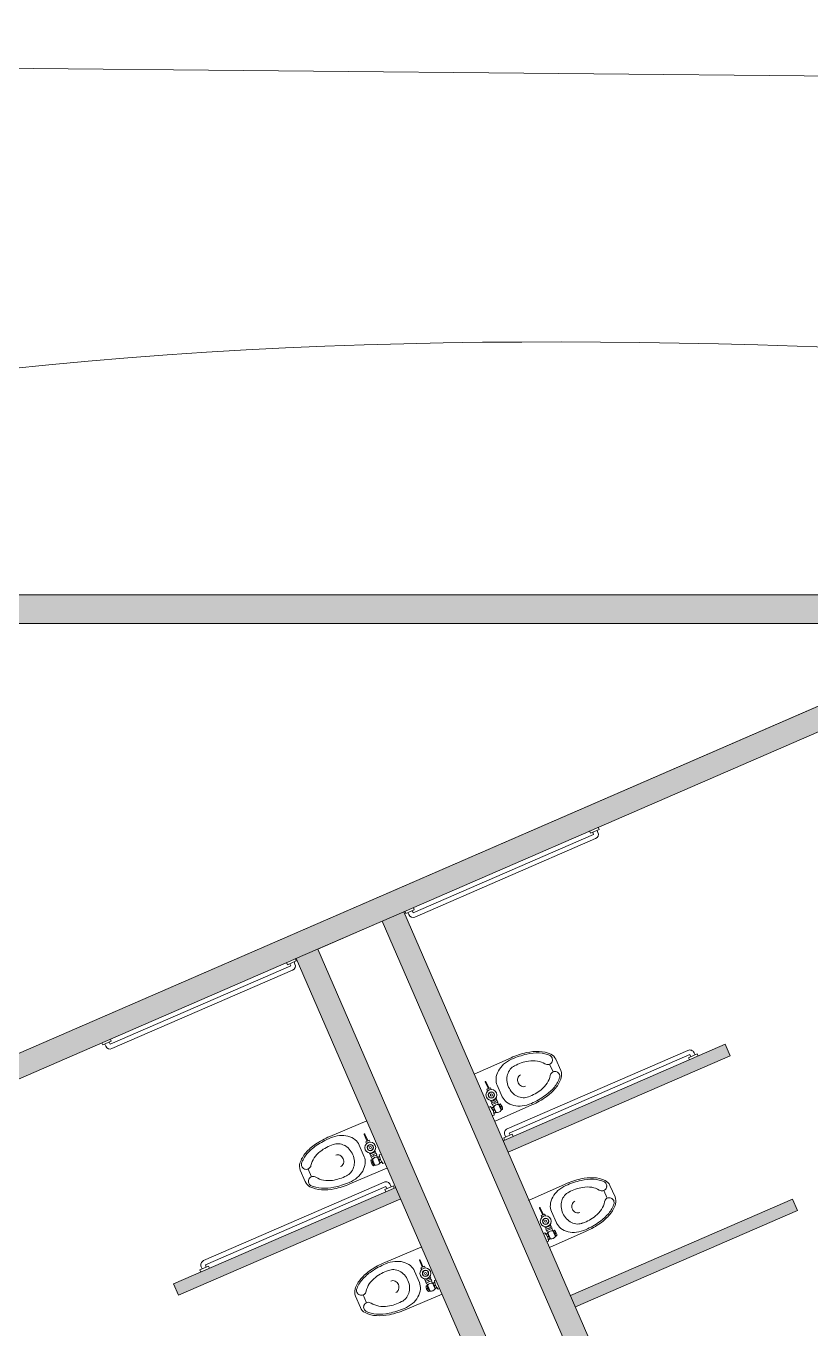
# Model space of a CAD drawing. Header units: metres. Extents: x -48 to 2360, y -1392 to 453.
# Drawn here: x 1273.28 to 1278.31, y -64.54 to -56.2 of the extents above; entities that cross this region are included whole.
import ezdxf

# ---------------------------------------------------------------- set-up
doc = ezdxf.new("R2010")
doc.units = ezdxf.units.M
doc.layers.add('TECHOS', color=220, linetype='Continuous', lineweight=18)
doc.layers.add('trazo', color=7, linetype='Continuous', lineweight=18)

msp = doc.modelspace()

# ---------------------------------------------------------------- hatches: boundary and pattern name
at = {"layer": 'trazo', "ltscale": 7, "transparency": 33554687}
h = msp.add_hatch(color=256, dxfattribs=at)
h.dxf.hatch_style = 1
h.paths.add_polyline_path([(1307.5962, -80.9119), (1301.7962, -80.9119), (1301.7962, -81.0619), (1307.4462, -81.0619), (1307.4462, -81.4119), (1307.5962, -81.4119)])
h.paths.add_polyline_path([(1300.6462, -81.0619), (1300.7962, -81.0619), (1300.7962, -80.9119), (1296.6462, -80.9119), (1296.6462, -84.4119), (1296.7962, -84.4119), (1296.7962, -81.0619), (1300.4962, -81.0619), (1300.4962, -84.4119), (1300.6462, -84.4119)])
h.paths.add_polyline_path([(1301.9462, -85.5619), (1300.6462, -85.5619), (1300.6462, -85.4119), (1300.4962, -85.4119), (1300.4962, -85.5619), (1296.7962, -85.5619), (1296.7962, -85.4119), (1296.6462, -85.4119), (1296.6462, -85.7119), (1301.9462, -85.7119)])
h.paths.add_polyline_path([(1301.9462, -89.2119), (1296.7962, -89.2119), (1296.7962, -88.6119), (1296.6462, -88.6119), (1296.6462, -89.3619), (1301.9462, -89.3619)])
h.paths.add_polyline_path([(1307.5962, -88.4619), (1307.4462, -88.4619), (1307.4462, -89.2119), (1303.9462, -89.2119), (1303.9462, -89.3619), (1307.5962, -89.3619)])
h.paths.add_polyline_path([(1307.5962, -85.9619), (1307.4462, -85.9619), (1307.4462, -86.4619), (1307.5962, -86.4619)])
h.paths.add_polyline_path([(1307.5962, -92.1019), (1302.9462, -92.1019), (1302.9462, -92.2519), (1307.4462, -92.2519), (1307.5962, -92.2503)])
h.paths.add_polyline_path([(1301.9462, -92.1019), (1296.6462, -92.1019), (1296.6462, -92.9619), (1296.7962, -92.9619), (1296.7962, -92.2519), (1301.9462, -92.2519)])
h.paths.add_polyline_path([(1301.9462, -94.1119), (1296.7962, -94.1119), (1296.7962, -93.9619), (1296.6462, -93.9619), (1296.6462, -94.2619), (1301.9462, -94.2619)])
h.paths.add_polyline_path([(1301.9462, -97.7619), (1296.7962, -97.7619), (1296.7962, -97.1619), (1296.6462, -97.1619), (1296.6462, -97.9119), (1301.9462, -97.9119)])
h.paths.add_polyline_path([(1307.5962, -97.0119), (1307.4462, -97.0119), (1307.4462, -97.7619), (1303.9462, -97.7619), (1303.9462, -97.9119), (1307.5962, -97.9119)])
h.paths.add_polyline_path([(1307.5962, -95.8619), (1307.4462, -95.8619), (1307.4462, -96.0119), (1307.5962, -96.0119)])
h.paths.add_polyline_path([(1321.4302, -65.0201), (1315.9302, -65.0201), (1315.9302, -65.1701), (1321.4302, -65.1701)])
h.paths.add_polyline_path([(1342.0962, -59.8366), (1331.0962, -59.8366), (1331.0962, -60.0201), (1341.9104, -60.0201), (1342.0962, -60.0189)])
h.paths.add_polyline_path([(1330.5962, -59.8366), (1329.0962, -59.8366), (1329.0962, -60.0201), (1330.5962, -60.0201)])
h.paths.add_polyline_path([(1345.0962, -59.8366), (1342.5962, -59.8366), (1342.5962, -60.0201), (1345.0962, -60.0201)])
h.paths.add_polyline_path([(1358.4928, -65.2813), (1358.3428, -65.2813), (1358.3428, -73.3742), (1358.4928, -73.3742)])
h.paths.add_polyline_path([(1363.8025, -73.3841), (1363.6547, -73.4096), (1366.0116, -87.0288, -0.006774), (1366.1546, -86.9755)])
h.paths.add_polyline_path([(1269.572, -59.8366), (1263.4924, -59.8366), (1263.4924, -60.0201), (1269.572, -60.0201)])
h.paths.add_polyline_path([(1276.9707, -66.675), (1276.9388, -66.6016), (1275.517, -67.2188), (1275.5489, -67.2922)])
h.paths.add_polyline_path([(1276.5406, -65.6843), (1276.5087, -65.6109), (1275.0869, -66.2282), (1275.1188, -66.3016)])
h.paths.add_polyline_path([(1276.1105, -64.6936), (1276.0786, -64.6202), (1274.6568, -65.2375), (1274.6887, -65.3109)])
h.paths.add_polyline_path([(1275.6804, -63.703), (1275.6485, -63.6296), (1274.2267, -64.2469), (1274.2586, -64.3202)])
h.paths.add_polyline_path([(1278.2202, -63.7777), (1278.1884, -63.7043), (1276.7666, -64.3216), (1276.7984, -64.395)])
h.paths.add_polyline_path([(1277.7901, -62.787), (1277.7583, -62.7136), (1276.3365, -63.3309), (1276.3683, -63.4043)])
h = msp.add_hatch(color=256, dxfattribs=at)
h.dxf.hatch_style = 1
h.paths.add_polyline_path([(1295.2924, -59.9742), (1295.2327, -59.8366), (1281.9887, -65.5865), (1282.0485, -65.7241)])
h.paths.add_polyline_path([(1280.856, -66.2418), (1280.7963, -66.1043), (1278.0569, -67.2936), (1277.3689, -67.5922), (1276.0847, -68.1498), (1276.1445, -68.2874), (1277.7038, -67.6104), (1277.9826, -68.2525), (1278.1202, -68.1927), (1277.8414, -67.5506)], flags=17)
h.paths.add_polyline_path([(1278.5003, -69.4449), (1278.6994, -69.9036), (1278.837, -69.8438), (1278.5184, -69.11), (1278.3808, -69.1697), (1278.4406, -69.3073), (1274.5087, -71.0144), (1274.3712, -71.0741), (1274.63, -71.6703), (1274.7676, -71.6106), (1274.5685, -71.1519)])
h.paths.add_polyline_path([(1272.4301, -60.9212), (1269.9633, -60.9212), (1270.7, -62.6182), (1270.8376, -62.5585), (1270.1919, -61.0712), (1272.3317, -61.0712), (1273.096, -62.8317), (1273.2336, -62.7719)], flags=17)
h.paths.add_polyline_path([(1279.4924, -59.8366), (1269.572, -59.8366), (1269.572, -60.0201), (1279.4085, -60.0201), (1279.4344, -60.0798), (1273.2336, -62.7719), (1273.096, -62.8317), (1271.2956, -63.6133), (1271.2358, -63.4757), (1271.0982, -63.5355), (1274.3712, -71.0741), (1274.5087, -71.0144), (1271.3553, -63.7509), (1275.012, -62.1634), (1275.6999, -61.8647), (1279.4942, -60.2174), (1281.8511, -65.6463), (1281.7135, -65.706), (1281.7733, -65.8436), (1281.9109, -65.7839), (1282.7073, -67.6184), (1282.8449, -67.5587), (1282.0485, -65.7241), (1281.9887, -65.5865)])
h.paths.add_polyline_path([(1275.1496, -62.1036), (1275.012, -62.1634), (1277.3689, -67.5922), (1277.5065, -67.5325)], flags=17)
h.paths.add_polyline_path([(1275.6999, -61.8647), (1275.5623, -61.9244), (1277.9193, -67.3533), (1278.0569, -67.2936)], flags=17)

# ---------------------------------------------------------------- linework, layer by layer
at = {"layer": 'TECHOS', "ltscale": 7, "transparency": 33554687}
msp.add_lwpolyline([(1269.9633, -60.9212), (1253.1352, -68.2272), (1266.1004, -98.0905), (1266.5591, -97.8914), (1286.107, -75.0724), (1279.572, -60.0201), (1273.2336, -62.7719), (1272.4301, -60.9212)], close=True, dxfattribs=at)
at = {"layer": 'trazo', "transparency": 33554687}
for p, q in [((1279.4924, -59.8366), (1269.572, -59.8366)), ((1279.4085, -60.0201), (1269.572, -60.0201))]:
    msp.add_line(p, q, dxfattribs=at)
at = {"layer": 'trazo', "transparency": 33554508}
for p, q in [((1276.9157, -61.3696), (1275.7597, -61.8714)), ((1276.89, -61.348), (1276.896, -61.3618)), ((1276.896, -61.3618), (1276.951, -61.3379)), ((1276.9098, -61.3558), (1276.9157, -61.3696)), ((1276.9432, -61.3576), (1276.9373, -61.3439)), ((1276.951, -61.3379), (1276.9451, -61.3241)), ((1275.7717, -61.899), (1276.9277, -61.3971)), ((1275.7125, -61.8756), (1275.7065, -61.8619)), ((1275.7675, -61.8517), (1275.7125, -61.8756)), ((1275.7322, -61.8834), (1275.7262, -61.8696)), ((1275.7537, -61.8577), (1275.7597, -61.8714)), ((1275.7615, -61.838), (1275.7675, -61.8517)), ((1273.8201, -62.7136), (1274.9761, -62.2117)), ((1274.9504, -62.1901), (1274.9563, -62.2039)), ((1274.9563, -62.2039), (1275.0114, -62.18)), ((1274.9701, -62.1979), (1274.9761, -62.2117)), ((1275.0036, -62.1997), (1274.9976, -62.186)), ((1275.0114, -62.18), (1275.0054, -62.1662)), ((1274.988, -62.2392), (1273.832, -62.7411)), ((1273.7728, -62.7177), (1273.7668, -62.704)), ((1273.8278, -62.6938), (1273.7728, -62.7177)), ((1273.7925, -62.7255), (1273.7866, -62.7117)), ((1273.8141, -62.6998), (1273.8201, -62.7136)), ((1273.8219, -62.6801), (1273.8278, -62.6938)), ((1276.1513, -62.9045), (1276.3866, -62.7997)), ((1276.6336, -62.8407), (1276.6556, -62.8901)), ((1276.6726, -62.8091), (1276.7052, -62.8822)), ((1276.2216, -62.9541), (1276.2397, -62.9952)), ((1276.2443, -62.9932), (1276.2262, -62.9521)), ((1276.2543, -62.9915), (1276.2318, -63.0014)), ((1276.2318, -63.0014), (1276.2367, -63.0127)), ((1276.2413, -63.0356), (1276.2532, -63.0194)), ((1276.2494, -63.0539), (1276.2413, -63.0356)), ((1276.2532, -63.0194), (1276.273, -63.0216)), ((1276.2593, -63.0028), (1276.2543, -62.9915)), ((1276.2811, -63.0399), (1276.2693, -63.056)), ((1276.273, -63.0216), (1276.2811, -63.0399)), ((1276.3307, -63.049), (1276.2982, -62.9759)), ((1276.2554, -63.1113), (1276.2463, -63.1154)), ((1276.2693, -63.056), (1276.2494, -63.0539)), ((1276.2547, -63.0721), (1276.2586, -63.0809)), ((1276.2586, -63.0809), (1276.2949, -63.0649)), ((1276.2609, -63.0799), (1276.2649, -63.089)), ((1276.2621, -63.1193), (1276.2757, -63.1133)), ((1276.2626, -63.09), (1276.2989, -63.074)), ((1276.2667, -63.0992), (1276.2626, -63.09)), ((1276.2721, -63.1176), (1276.2635, -63.1214)), ((1276.3029, -63.0832), (1276.2667, -63.0992)), ((1276.269, -63.0982), (1276.2918, -63.1499)), ((1276.2711, -63.1345), (1276.2781, -63.1314)), ((1276.2802, -63.1359), (1276.2731, -63.139)), ((1276.2794, -63.1281), (1276.2754, -63.1189)), ((1276.2848, -63.0912), (1276.2808, -63.082)), ((1276.5208, -63.1012), (1276.2856, -63.2059)), ((1276.2949, -63.0649), (1276.291, -63.0561)), ((1276.2926, -63.0659), (1276.2966, -63.075)), ((1276.2989, -63.074), (1276.3029, -63.0832)), ((1276.3007, -63.0842), (1276.3235, -63.1359)), ((1276.3074, -63.0993), (1276.3165, -63.0953)), ((1276.318, -63.1111), (1276.3139, -63.1019)), ((1276.3152, -63.0986), (1276.3186, -63.0971)), ((1276.3281, -63.1093), (1276.3213, -63.1123)), ((1276.3261, -63.1294), (1276.322, -63.1202)), ((1276.3233, -63.1169), (1276.3301, -63.1139)), ((1276.3326, -63.1319), (1276.3235, -63.1359)), ((1276.3328, -63.1291), (1276.3293, -63.1306)), ((1275.4634, -63.2032), (1275.2262, -63.3035)), ((1276.2705, -63.1702), (1276.2797, -63.1662)), ((1276.2777, -63.1534), (1276.2862, -63.1497)), ((1276.2918, -63.1499), (1276.2782, -63.1559)), ((1276.2875, -63.1464), (1276.2835, -63.1372)), ((1275.4647, -63.3316), (1275.4471, -63.2903)), ((1275.4517, -63.2884), (1275.4693, -63.3297)), ((1275.4465, -63.4329), (1275.4153, -63.3592)), ((1275.4566, -63.3378), (1275.4793, -63.3281)), ((1275.4615, -63.3491), (1275.4566, -63.3378)), ((1275.4778, -63.356), (1275.4658, -63.372)), ((1275.4658, -63.372), (1275.4737, -63.3904)), ((1275.4977, -63.3584), (1275.4778, -63.356)), ((1275.4793, -63.3281), (1275.4842, -63.3395)), ((1275.4936, -63.3928), (1275.5056, -63.3768)), ((1275.5056, -63.3768), (1275.4977, -63.3584)), ((1275.4737, -63.3904), (1275.4936, -63.3928)), ((1275.4826, -63.4175), (1275.4788, -63.4087)), ((1275.519, -63.402), (1275.4826, -63.4175)), ((1275.4849, -63.4166), (1275.4888, -63.4258)), ((1275.5229, -63.4112), (1275.4865, -63.4267)), ((1275.4865, -63.4267), (1275.4904, -63.4359)), ((1275.4933, -63.4554), (1275.4899, -63.4569)), ((1275.4992, -63.4502), (1275.49, -63.4541)), ((1275.4904, -63.4359), (1275.5269, -63.4204)), ((1275.4924, -63.4722), (1275.4992, -63.4692)), ((1275.4927, -63.435), (1275.5149, -63.487)), ((1275.5005, -63.466), (1275.4966, -63.4568)), ((1275.5087, -63.4282), (1275.5047, -63.419)), ((1275.5153, -63.3932), (1275.519, -63.402)), ((1275.5167, -63.403), (1275.5206, -63.4122)), ((1275.5269, -63.4204), (1275.5229, -63.4112)), ((1275.5246, -63.4213), (1275.5468, -63.4734)), ((1275.5448, -63.4307), (1275.5311, -63.4366)), ((1275.5393, -63.4494), (1275.5354, -63.4402)), ((1275.5367, -63.4369), (1275.5453, -63.4332)), ((1275.5497, -63.4477), (1275.5426, -63.4507)), ((1275.5471, -63.4678), (1275.5432, -63.4586)), ((1275.5434, -63.4204), (1275.5526, -63.4165)), ((1275.5445, -63.4553), (1275.5516, -63.4523)), ((1275.5468, -63.4734), (1275.5605, -63.4675)), ((1275.559, -63.4654), (1275.5504, -63.4691)), ((1275.0378, -63.5189), (1275.0689, -63.5926)), ((1275.0875, -63.5119), (1275.1086, -63.5617)), ((1275.3548, -63.6074), (1275.5919, -63.5071)), ((1275.5012, -63.4738), (1275.4943, -63.4767)), ((1275.5036, -63.4891), (1275.5071, -63.4876)), ((1275.5084, -63.4843), (1275.5045, -63.4751)), ((1275.5057, -63.4909), (1275.5149, -63.487)), ((1275.5762, -63.4717), (1275.567, -63.4756)), ((1276.4989, -63.7128), (1276.7341, -63.6081)), ((1277.0202, -63.6175), (1277.0528, -63.6906)), ((1276.9811, -63.6491), (1277.0031, -63.6985)), ((1276.5692, -63.7625), (1276.5873, -63.8035)), ((1276.5919, -63.8015), (1276.5737, -63.7604)), ((1276.6019, -63.7998), (1276.5793, -63.8098)), ((1276.6068, -63.8111), (1276.6019, -63.7998)), ((1276.6783, -63.8574), (1276.6457, -63.7843)), ((1276.5793, -63.8098), (1276.5843, -63.8211)), ((1276.5889, -63.8439), (1276.6007, -63.8278)), ((1276.597, -63.8622), (1276.5889, -63.8439)), ((1276.6169, -63.8644), (1276.597, -63.8622)), ((1276.6007, -63.8278), (1276.6206, -63.8299)), ((1276.6023, -63.8805), (1276.6062, -63.8892)), ((1276.6062, -63.8892), (1276.6424, -63.8732)), ((1276.6102, -63.8984), (1276.6465, -63.8824)), ((1276.6287, -63.8482), (1276.6169, -63.8644)), ((1276.6206, -63.8299), (1276.6287, -63.8482)), ((1276.6424, -63.8732), (1276.6386, -63.8645)), ((1276.6401, -63.8743), (1276.6442, -63.8834)), ((1276.6465, -63.8824), (1276.6505, -63.8915)), ((1276.603, -63.9197), (1276.5939, -63.9237)), ((1276.6085, -63.8882), (1276.6125, -63.8974)), ((1276.6096, -63.9277), (1276.6232, -63.9217)), ((1276.6142, -63.9075), (1276.6102, -63.8984)), ((1276.6196, -63.926), (1276.6111, -63.9298)), ((1276.6505, -63.8915), (1276.6142, -63.9075)), ((1276.6165, -63.9065), (1276.6394, -63.9583)), ((1276.6186, -63.9428), (1276.6257, -63.9397)), ((1276.6277, -63.9443), (1276.6207, -63.9474)), ((1276.627, -63.9364), (1276.6229, -63.9273)), ((1276.6252, -63.9618), (1276.6338, -63.958)), ((1276.6394, -63.9583), (1276.6258, -63.9643)), ((1276.6324, -63.8995), (1276.6283, -63.8904)), ((1276.6351, -63.9547), (1276.631, -63.9456)), ((1276.8684, -63.9095), (1276.6332, -64.0143)), ((1276.6482, -63.8925), (1276.6711, -63.9443)), ((1276.6549, -63.9077), (1276.6641, -63.9037)), ((1276.6655, -63.9194), (1276.6615, -63.9103)), ((1276.6628, -63.907), (1276.6662, -63.9055)), ((1276.6756, -63.9177), (1276.6688, -63.9207)), ((1276.6736, -63.9377), (1276.6696, -63.9286)), ((1276.6709, -63.9253), (1276.6776, -63.9223)), ((1276.6802, -63.9403), (1276.6711, -63.9443)), ((1276.6803, -63.9375), (1276.6769, -63.939)), ((1275.8167, -64.009), (1275.5795, -64.1093)), ((1276.6181, -63.9786), (1276.6272, -63.9746)), ((1275.818, -64.1375), (1275.8003, -64.0962)), ((1275.8049, -64.0943), (1275.8226, -64.1355)), ((1275.8099, -64.1437), (1275.8326, -64.134)), ((1275.8326, -64.134), (1275.8374, -64.1453)), ((1275.7998, -64.2388), (1275.7686, -64.1651)), ((1275.8148, -64.155), (1275.8099, -64.1437)), ((1275.8311, -64.1619), (1275.8191, -64.1779)), ((1275.8191, -64.1779), (1275.827, -64.1963)), ((1275.827, -64.1963), (1275.8468, -64.1987)), ((1275.851, -64.1643), (1275.8311, -64.1619)), ((1275.8358, -64.2234), (1275.8321, -64.2146)), ((1275.8723, -64.2079), (1275.8358, -64.2234)), ((1275.8762, -64.2171), (1275.8398, -64.2326)), ((1275.8468, -64.1987), (1275.8588, -64.1827)), ((1275.8588, -64.1827), (1275.851, -64.1643)), ((1275.8685, -64.199), (1275.8723, -64.2079)), ((1275.87, -64.2088), (1275.8739, -64.218)), ((1275.8801, -64.2262), (1275.8762, -64.2171)), ((1275.8381, -64.2224), (1275.8421, -64.2316)), ((1275.8398, -64.2326), (1275.8437, -64.2418)), ((1275.8466, -64.2613), (1275.8432, -64.2628)), ((1275.8525, -64.2561), (1275.8433, -64.26)), ((1275.8437, -64.2418), (1275.8801, -64.2262)), ((1275.8457, -64.278), (1275.8525, -64.2751)), ((1275.846, -64.2408), (1275.8682, -64.2929)), ((1275.8544, -64.2797), (1275.8476, -64.2826)), ((1275.8538, -64.2718), (1275.8499, -64.2626)), ((1275.8569, -64.295), (1275.8603, -64.2935)), ((1275.8617, -64.2902), (1275.8577, -64.281)), ((1275.8619, -64.234), (1275.858, -64.2248)), ((1275.859, -64.2968), (1275.8682, -64.2929)), ((1275.8779, -64.2272), (1275.9001, -64.2793)), ((1275.898, -64.2366), (1275.8844, -64.2425)), ((1275.8926, -64.2553), (1275.8886, -64.2461)), ((1275.8899, -64.2428), (1275.8985, -64.2391)), ((1275.9029, -64.2536), (1275.8958, -64.2566)), ((1275.9004, -64.2737), (1275.8965, -64.2645)), ((1275.8967, -64.2263), (1275.9059, -64.2224)), ((1275.8978, -64.2612), (1275.9049, -64.2582)), ((1275.9001, -64.2793), (1275.9137, -64.2734)), ((1275.9123, -64.2713), (1275.9037, -64.275)), ((1275.9295, -64.2776), (1275.9203, -64.2815)), ((1275.391, -64.3248), (1275.4222, -64.3985)), ((1275.4408, -64.3178), (1275.4619, -64.3676)), ((1275.7081, -64.4133), (1275.9452, -64.313))]:
    msp.add_line(p, q, dxfattribs=at)
at = {"layer": 'trazo', "transparency": 33554559}
msp.add_lwpolyline([(1370.1364, -99.6409), (1369.9943, -98.112), (1362.231, -56.4001), (1302.9057, -56.7489), (1244.7624, -56.1953), (1212.0501, -56.6227), (1194.4932, -57.4335), (1164.6818, -56.9621), (1142.6191, -57.5795), (1099.6468, -58.1053), (1075.3193, -59.0932)], dxfattribs=at)
at = {"layer": 'trazo', "transparency": 33554687}
for points in [[(1273.2336, -62.7719), (1279.4344, -60.0798)], [(1275.6999, -61.8647), (1279.4942, -60.2174)], [(1278.0569, -67.2936), (1275.6999, -61.8647)], [(1275.1496, -62.1036), (1275.5623, -61.9244)], [(1277.9193, -67.3533), (1275.5623, -61.9244)], [(1277.5065, -67.5325), (1275.1496, -62.1036)], [(1271.3553, -63.7509), (1275.012, -62.1634)], [(1277.3689, -67.5922), (1275.012, -62.1634)], [(1276.3365, -63.3309), (1277.7583, -62.7136), (1277.7901, -62.787), (1276.3683, -63.4043)], [(1275.6485, -63.6296), (1274.2267, -64.2469), (1274.2586, -64.3202), (1275.6804, -63.703)], [(1276.7666, -64.3216), (1278.1884, -63.7043), (1278.2202, -63.7777), (1276.7984, -64.395)]]:
    msp.add_lwpolyline(points, dxfattribs=at)
at = {"layer": 'trazo', "ltscale": 7, "transparency": 33554687}
msp.add_lwpolyline([(1275.0054, -62.1662), (1275.6999, -61.8647)], dxfattribs=at)
at = {"layer": 'trazo', "transparency": 33554508}
for points in [[(1277.5645, -62.7814), (1277.5585, -62.7677, 0.414214), (1277.519, -62.7521), (1276.363, -63.254, 0.414214), (1276.3475, -63.2934), (1276.3534, -63.3072)], [(1274.4086, -64.1516), (1274.4026, -64.1378, -0.414214), (1274.4182, -64.0983), (1275.5742, -63.5965, -0.414214), (1275.6136, -63.612), (1275.6196, -63.6258)]]:
    msp.add_lwpolyline(points, format="xyb", dxfattribs=at)
for points in [[(1276.381, -63.2952), (1276.375, -63.2815), (1277.531, -62.7796), (1277.537, -62.7934)], [(1277.5292, -62.8131), (1277.5232, -62.7993), (1277.5782, -62.7754), (1277.5842, -62.7892)], [(1276.4007, -63.303), (1276.3947, -63.2893), (1276.3397, -63.3132), (1276.3457, -63.3269)], [(1275.5921, -63.6377), (1275.5861, -63.624), (1274.4301, -64.1259), (1274.4361, -64.1396)], [(1275.5843, -63.6575), (1275.5783, -63.6437), (1275.6334, -63.6198), (1275.6393, -63.6336)], [(1274.4558, -64.1474), (1274.4498, -64.1336), (1274.3948, -64.1575), (1274.4008, -64.1713)]]:
    msp.add_lwpolyline(points, dxfattribs=at)
for centre, radius in [((1276.2612, -63.0377), 0.035), ((1276.2612, -63.0377), 0.02), ((1276.2612, -63.0377), 0.00684), ((1275.4857, -63.3744), 0.035), ((1275.4857, -63.3744), 0.02), ((1275.4857, -63.3744), 0.00684), ((1276.6088, -63.8461), 0.035), ((1276.6088, -63.8461), 0.02), ((1276.6088, -63.8461), 0.00684), ((1275.839, -64.1803), 0.035), ((1275.839, -64.1803), 0.02), ((1275.839, -64.1803), 0.00684)]:
    msp.add_circle(centre, radius, dxfattribs=at)
for centre, radius, start, end in [((1276.9157, -61.3696), 0.03, 293.46822, 23.46822), ((1275.7597, -61.8714), 0.03, 203.46822, 293.46822), ((1274.9761, -62.2117), 0.03, 293.46822, 23.46822), ((1273.8201, -62.7136), 0.03, 203.46822, 293.46822), ((1276.6018, -63.2829), 0.529, 102.64002, 114.00914), ((1276.6018, -63.2829), 0.519, 102.64002, 114.00914), ((1276.5571, -63.0837), 0.3248, 88.11549, 102.64002), ((1276.5571, -63.0837), 0.3148, 88.11549, 102.64002), ((1276.5617, -62.9439), 0.1749, 64.4826, 88.11549), ((1276.5617, -62.9439), 0.1849, 64.4826, 88.11549), ((1276.6202, -62.8129), 0.0317, 35.62304, 57.90054), ((1276.6134, -62.8355), 0.0648, 24.00914, 64.4826), ((1276.6205, -62.8127), 0.0313, 13.21643, 35.62304), ((1276.4137, -62.9432), 0.1233, 151.03839, 175.23811), ((1276.4432, -62.9595), 0.157, 131.36129, 151.03839), ((1276.4726, -62.9928), 0.2014, 114.00914, 131.36129), ((1276.454, -62.9323), 0.0933, 140.32473, 164.06217), ((1276.4408, -62.9214), 0.0762, 114.00914, 140.32473), ((1276.54, -63.0813), 0.2639, 99.1113, 119.57343), ((1276.5275, -63.0034), 0.185, 81.29752, 99.1113), ((1276.5362, -62.9468), 0.1278, 57.90054, 81.29752), ((1276.6209, -62.8117), 0.0317, 237.90054, 260.17804), ((1276.6209, -62.8121), 0.0313, 260.17804, 282.58465), ((1276.6209, -62.8124), 0.031, 282.58465, 305.1763), ((1276.6211, -62.8127), 0.0307, 305.1763, 350.62479), ((1276.6208, -62.8126), 0.031, 350.62478, 13.21643), ((1276.646, -62.9086), 0.0648, 343.53568, 24.00914), ((1276.2239, -62.9531), 0.0025, 23.80546, 203.80546), ((1276.3783, -62.9402), 0.0878, 175.23811, 204.00914), ((1276.4689, -62.9366), 0.1089, 164.06217, 184.87678), ((1276.4886, -62.9349), 0.1286, 184.87678, 223.14151), ((1276.4682, -62.9419), 0.0401, 162.84621, 184.10162), ((1276.4738, -62.9415), 0.0457, 184.10162, 223.91666), ((1276.464, -62.9406), 0.0357, 139.35935, 162.84621), ((1276.4602, -62.9373), 0.0307, 114.00914, 139.35935), ((1276.4637, -62.8601), 0.185, 308.90698, 326.72076), ((1276.5115, -62.8915), 0.1278, 326.72076, 350.11774), ((1276.6687, -62.9189), 0.0317, 147.84024, 170.11774), ((1276.6684, -62.9187), 0.0313, 125.43363, 147.84024), ((1276.6682, -62.9185), 0.031, 102.84198, 125.43363), ((1276.6681, -62.9181), 0.0307, 57.3935, 102.84197), ((1276.5308, -62.8745), 0.1749, 319.90279, 343.53568), ((1276.5308, -62.8745), 0.1849, 319.90279, 343.53568), ((1276.6679, -62.9184), 0.031, 34.80185, 57.3935), ((1276.6677, -62.9186), 0.0313, 12.39524, 34.80185), ((1276.6673, -62.9187), 0.0317, 350.11774, 12.39524), ((1276.2374, -62.9962), 0.0025, 293.80546, 23.80546), ((1276.2466, -62.9921), 0.0025, 203.80546, 293.80546), ((1276.4109, -63.0133), 0.0878, 204.00914, 232.78017), ((1276.4741, -62.9484), 0.1089, 223.1415, 243.95611), ((1276.4673, -62.9623), 0.0933, 243.95611, 267.69355), ((1276.4698, -62.9453), 0.0401, 223.91666, 245.17207), ((1276.4679, -62.9494), 0.0357, 245.17207, 268.65893), ((1276.4666, -62.9795), 0.0762, 267.69355, 294.00914), ((1276.4678, -62.9543), 0.0307, 268.65893, 294.00914), ((1276.4141, -62.7987), 0.2639, 288.44485, 308.90699), ((1276.3056, -62.618), 0.519, 294.00914, 305.37826), ((1276.3056, -62.618), 0.529, 294.00914, 305.37826), ((1276.4238, -62.7844), 0.3148, 305.37826, 319.90279), ((1276.4238, -62.7844), 0.3248, 305.37826, 319.90279), ((1276.1875, -63.1741), 0.0925, 4.88081, 42.7301), ((1276.2731, -63.1199), 0.0025, 23.80546, 113.80546), ((1276.3026, -63.1315), 0.0325, 81.60123, 146.00969), ((1276.2771, -63.1291), 0.0025, 293.80546, 23.80546), ((1276.2812, -63.1382), 0.0025, 23.80546, 113.80546), ((1276.2965, -63.1178), 0.0325, 261.60063, 326.01029), ((1276.3162, -63.1009), 0.0025, 113.80546, 203.80546), ((1276.2903, -63.1287), 0.0425, 355.73297, 51.87795), ((1276.3203, -63.11), 0.0025, 203.80546, 293.80546), ((1276.3243, -63.1192), 0.0025, 113.80546, 203.80546), ((1276.3283, -63.1283), 0.0025, 203.80546, 293.80546), ((1276.4324, -62.985), 0.1233, 232.78017, 256.97989), ((1276.44, -62.9522), 0.157, 256.97989, 276.657), ((1276.4348, -62.908), 0.2014, 276.657, 294.00914), ((1276.2852, -63.1474), 0.0025, 293.80546, 23.80546), ((1275.3086, -63.4982), 0.2014, 95.57516, 112.9273), ((1275.3043, -63.454), 0.157, 75.89805, 95.57516), ((1275.3125, -63.4213), 0.1233, 51.69833, 75.89805), ((1275.4494, -63.2894), 0.0025, 23.13098, 203.13098), ((1275.3172, -63.622), 0.3248, 124.29642, 138.82095), ((1275.3172, -63.622), 0.3148, 124.29642, 138.82095), ((1275.4323, -63.7906), 0.529, 112.9273, 124.29642), ((1275.4323, -63.7906), 0.519, 112.9273, 124.29642), ((1275.3272, -63.6078), 0.2639, 107.36301, 127.82517), ((1275.2781, -63.4261), 0.0762, 86.61171, 112.9273), ((1275.2771, -63.4433), 0.0933, 62.87427, 86.61171), ((1275.27, -63.4571), 0.1089, 42.05966, 62.87427), ((1275.2554, -63.4703), 0.1286, 3.79494, 42.05969), ((1275.3345, -63.3934), 0.0878, 22.9273, 51.69833), ((1275.4624, -63.3326), 0.0025, 293.13098, 23.13098), ((1275.4716, -63.3287), 0.0025, 203.13098, 293.13098), ((1275.212, -63.5299), 0.1849, 138.82095, 162.45384), ((1275.212, -63.5299), 0.1749, 138.82095, 162.45384), ((1275.2316, -63.5132), 0.1278, 145.63892, 169.0359), ((1275.2788, -63.5455), 0.185, 127.82514, 145.63892), ((1275.2765, -63.4513), 0.0307, 87.57709, 112.9273), ((1275.2763, -63.4562), 0.0357, 64.09023, 87.57709), ((1275.2743, -63.4602), 0.0401, 42.83482, 64.09023), ((1275.2703, -63.464), 0.0457, 3.01978, 42.83484), ((1275.2758, -63.4637), 0.0401, 341.76437, 3.01978), ((1275.2751, -63.469), 0.1089, 342.98033, 3.79494), ((1275.3657, -63.4671), 0.0878, 354.15627, 22.9273), ((1275.5324, -63.4578), 0.0425, 175.0585, 231.20347), ((1275.4943, -63.4577), 0.0025, 23.13098, 113.13098), ((1275.526, -63.4687), 0.0325, 80.92676, 145.33521), ((1275.4982, -63.4669), 0.0025, 293.13098, 23.13098), ((1275.5376, -63.4392), 0.0025, 113.13098, 203.13098), ((1275.5416, -63.4484), 0.0025, 203.13098, 293.13098), ((1275.5455, -63.4576), 0.0025, 113.13098, 203.13098), ((1275.6357, -63.4137), 0.0925, 184.20634, 222.05563), ((1275.5494, -63.4668), 0.0025, 203.13098, 293.13098), ((1275.0975, -63.4937), 0.0648, 162.45384, 202.9273), ((1275.0763, -63.4832), 0.0317, 169.0359, 191.3134), ((1275.076, -63.4832), 0.0313, 191.3134, 213.72001), ((1275.0757, -63.4834), 0.031, 213.72001, 236.31166), ((1275.0755, -63.4837), 0.0307, 236.31166, 281.76013), ((1275.0754, -63.4834), 0.031, 281.76014, 304.35179), ((1275.0753, -63.4831), 0.0313, 304.35179, 326.7584), ((1275.075, -63.4829), 0.0317, 326.7584, 349.0359), ((1275.2837, -63.4684), 0.0307, 292.9273, 318.27751), ((1275.28, -63.4651), 0.0357, 318.27751, 341.76437), ((1275.3029, -63.4847), 0.0762, 292.9273, 319.24289), ((1275.2899, -63.4735), 0.0933, 319.24289, 342.98033), ((1275.3011, -63.4466), 0.157, 310.27945, 329.95655), ((1275.3303, -63.4635), 0.1233, 329.95655, 354.15627), ((1275.5022, -63.4761), 0.0025, 23.13098, 113.13098), ((1275.5061, -63.4853), 0.0025, 293.13098, 23.13098), ((1275.5201, -63.4549), 0.0325, 260.92615, 325.33582), ((1275.1286, -63.5673), 0.0648, 202.9273, 243.40076), ((1275.1208, -63.5901), 0.031, 169.54294, 192.13459), ((1275.1205, -63.59), 0.0307, 124.09446, 169.54297), ((1275.1211, -63.59), 0.0313, 192.13459, 214.5412), ((1275.1214, -63.5898), 0.0317, 214.5412, 236.8187), ((1275.1824, -63.4599), 0.1849, 243.40076, 267.03365), ((1275.1207, -63.5903), 0.031, 101.50281, 124.09446), ((1275.1824, -63.4599), 0.1749, 243.40076, 267.03365), ((1275.1207, -63.5906), 0.0313, 79.0962, 101.50281), ((1275.1207, -63.591), 0.0317, 56.8187, 79.0962), ((1275.208, -63.4575), 0.1278, 236.8187, 260.21568), ((1275.1896, -63.3203), 0.3148, 267.03365, 281.55818), ((1275.2177, -63.4011), 0.185, 260.21568, 278.02946), ((1275.2067, -63.323), 0.2639, 278.02946, 298.49159), ((1275.1487, -63.1202), 0.519, 281.55818, 292.9273), ((1275.1487, -63.1202), 0.529, 281.55818, 292.9273), ((1275.2724, -63.4127), 0.2014, 292.9273, 310.27945), ((1276.8201, -63.8012), 0.2014, 114.00914, 131.36129), ((1276.9493, -64.0913), 0.529, 102.64002, 114.00914), ((1276.9493, -64.0913), 0.519, 102.64002, 114.00914), ((1276.8876, -63.8897), 0.2639, 99.1113, 119.57343), ((1276.9047, -63.892), 0.3248, 88.11549, 102.64002), ((1276.9047, -63.892), 0.3148, 88.11549, 102.64002), ((1276.8751, -63.8118), 0.185, 81.29752, 99.1113), ((1276.8837, -63.7552), 0.1278, 57.90054, 81.29752), ((1276.9093, -63.7522), 0.1749, 64.4826, 88.11549), ((1276.9093, -63.7522), 0.1849, 64.4826, 88.11549), ((1276.9678, -63.6212), 0.0317, 35.62304, 57.90054), ((1276.9687, -63.621), 0.0307, 305.1763, 350.62479), ((1276.961, -63.6438), 0.0648, 24.00914, 64.4826), ((1276.9681, -63.621), 0.0313, 13.21643, 35.62304), ((1276.9683, -63.621), 0.031, 350.62478, 13.21643), ((1275.1896, -63.3203), 0.3248, 267.03365, 281.55818), ((1276.7613, -63.7515), 0.1233, 151.03839, 175.23811), ((1276.7908, -63.7678), 0.157, 131.36129, 151.03839), ((1276.8164, -63.7449), 0.1089, 164.06217, 184.87678), ((1276.8015, -63.7407), 0.0933, 140.32473, 164.06217), ((1276.7883, -63.7297), 0.0762, 114.00914, 140.32473), ((1276.8078, -63.7457), 0.0307, 114.00914, 139.35935), ((1276.9685, -63.6201), 0.0317, 237.90054, 260.17804), ((1276.9684, -63.6204), 0.0313, 260.17804, 282.58465), ((1276.9685, -63.6207), 0.031, 282.58465, 305.1763), ((1277.0162, -63.7273), 0.0317, 147.84024, 170.11774), ((1277.0159, -63.7271), 0.0313, 125.43363, 147.84024), ((1277.0157, -63.7268), 0.031, 102.84198, 125.43363), ((1277.0157, -63.7265), 0.0307, 57.3935, 102.84197), ((1277.0155, -63.7268), 0.031, 34.80185, 57.3935), ((1277.0152, -63.7269), 0.0313, 12.39524, 34.80185), ((1276.9936, -63.7169), 0.0648, 343.53568, 24.00914), ((1276.5715, -63.7615), 0.0025, 23.80546, 203.80546), ((1276.5941, -63.8005), 0.0025, 203.80546, 293.80546), ((1276.7259, -63.7486), 0.0878, 175.23811, 204.00914), ((1276.8361, -63.7433), 0.1286, 184.87678, 223.14151), ((1276.8158, -63.7503), 0.0401, 162.84621, 184.10162), ((1276.8213, -63.7499), 0.0457, 184.10162, 223.91666), ((1276.8116, -63.7489), 0.0357, 139.35935, 162.84621), ((1276.8173, -63.7537), 0.0401, 223.91666, 245.17207), ((1276.8155, -63.7577), 0.0357, 245.17207, 268.65893), ((1276.8153, -63.7627), 0.0307, 268.65893, 294.00914), ((1276.8112, -63.6685), 0.185, 308.90698, 326.72076), ((1276.7714, -63.5928), 0.3148, 305.37826, 319.90279), ((1276.7714, -63.5928), 0.3248, 305.37826, 319.90279), ((1276.8591, -63.6999), 0.1278, 326.72076, 350.11774), ((1276.8784, -63.6829), 0.1749, 319.90279, 343.53568), ((1276.8784, -63.6829), 0.1849, 319.90279, 343.53568), ((1277.0149, -63.727), 0.0317, 350.11774, 12.39524), ((1276.585, -63.8045), 0.0025, 293.80546, 23.80546), ((1276.7584, -63.8217), 0.0878, 204.00914, 232.78017), ((1276.8217, -63.7568), 0.1089, 223.1415, 243.95611), ((1276.8149, -63.7707), 0.0933, 243.95611, 267.69355), ((1276.8142, -63.7878), 0.0762, 267.69355, 294.00914), ((1276.7617, -63.6071), 0.2639, 288.44485, 308.90699), ((1276.6532, -63.4263), 0.519, 294.00914, 305.37826), ((1276.6532, -63.4263), 0.529, 294.00914, 305.37826), ((1276.5351, -63.9824), 0.0925, 4.88081, 42.7301), ((1276.6207, -63.9283), 0.0025, 23.80546, 113.80546), ((1276.6502, -63.9399), 0.0325, 81.60123, 146.00969), ((1276.6247, -63.9374), 0.0025, 293.80546, 23.80546), ((1276.6287, -63.9466), 0.0025, 23.80546, 113.80546), ((1276.6328, -63.9557), 0.0025, 293.80546, 23.80546), ((1276.6441, -63.9261), 0.0325, 261.60063, 326.01029), ((1276.6638, -63.9093), 0.0025, 113.80546, 203.80546), ((1276.6378, -63.9371), 0.0425, 355.73297, 51.87795), ((1276.6678, -63.9184), 0.0025, 203.80546, 293.80546), ((1276.6719, -63.9276), 0.0025, 113.80546, 203.80546), ((1276.6759, -63.9367), 0.0025, 203.80546, 293.80546), ((1276.7799, -63.7934), 0.1233, 232.78017, 256.97989), ((1276.7875, -63.7605), 0.157, 256.97989, 276.657), ((1276.7824, -63.7164), 0.2014, 276.657, 294.00914), ((1275.7856, -64.5965), 0.529, 112.9273, 124.29642), ((1275.7856, -64.5965), 0.519, 112.9273, 124.29642), ((1275.6619, -64.3041), 0.2014, 95.57516, 112.9273), ((1275.6575, -64.2598), 0.157, 75.89805, 95.57516), ((1275.6658, -64.2271), 0.1233, 51.69833, 75.89805), ((1275.6878, -64.1993), 0.0878, 22.9273, 51.69833), ((1275.8026, -64.0952), 0.0025, 23.13098, 203.13098), ((1275.8249, -64.1346), 0.0025, 203.13098, 293.13098), ((1275.5652, -64.3357), 0.1849, 138.82095, 162.45384), ((1275.6705, -64.4278), 0.3248, 124.29642, 138.82095), ((1275.6705, -64.4278), 0.3148, 124.29642, 138.82095), ((1275.6321, -64.3514), 0.185, 127.82514, 145.63892), ((1275.6805, -64.4137), 0.2639, 107.36301, 127.82517), ((1275.6314, -64.232), 0.0762, 86.61171, 112.9273), ((1275.6304, -64.2491), 0.0933, 62.87427, 86.61171), ((1275.6233, -64.2629), 0.1089, 42.05966, 62.87427), ((1275.6086, -64.2762), 0.1286, 3.79494, 42.05969), ((1275.8157, -64.1385), 0.0025, 293.13098, 23.13098), ((1275.4507, -64.2995), 0.0648, 162.45384, 202.9273), ((1275.4296, -64.289), 0.0317, 169.0359, 191.3134), ((1275.5652, -64.3357), 0.1749, 138.82095, 162.45384), ((1275.4292, -64.2891), 0.0313, 191.3134, 213.72001), ((1275.4282, -64.2888), 0.0317, 326.7584, 349.0359), ((1275.5848, -64.3191), 0.1278, 145.63892, 169.0359), ((1275.6298, -64.2571), 0.0307, 87.57709, 112.9273), ((1275.6295, -64.2621), 0.0357, 64.09023, 87.57709), ((1275.6276, -64.2661), 0.0401, 42.83482, 64.09023), ((1275.637, -64.2743), 0.0307, 292.9273, 318.27751), ((1275.6235, -64.2699), 0.0457, 3.01978, 42.83484), ((1275.6333, -64.271), 0.0357, 318.27751, 341.76437), ((1275.6291, -64.2696), 0.0401, 341.76437, 3.01978), ((1275.6283, -64.2749), 0.1089, 342.98033, 3.79494), ((1275.6836, -64.2693), 0.1233, 329.95655, 354.15627), ((1275.7189, -64.273), 0.0878, 354.15627, 22.9273), ((1275.8856, -64.2637), 0.0425, 175.0585, 231.20347), ((1275.8476, -64.2636), 0.0025, 23.13098, 113.13098), ((1275.8792, -64.2746), 0.0325, 80.92676, 145.33521), ((1275.8515, -64.2728), 0.0025, 293.13098, 23.13098), ((1275.8554, -64.282), 0.0025, 23.13098, 113.13098), ((1275.8594, -64.2912), 0.0025, 293.13098, 23.13098), ((1275.8733, -64.2608), 0.0325, 260.92615, 325.33582), ((1275.8909, -64.2451), 0.0025, 113.13098, 203.13098), ((1275.8949, -64.2543), 0.0025, 203.13098, 293.13098), ((1275.8988, -64.2635), 0.0025, 113.13098, 203.13098), ((1275.9889, -64.2195), 0.0925, 184.20634, 222.05563), ((1275.9027, -64.2727), 0.0025, 203.13098, 293.13098), ((1275.429, -64.2893), 0.031, 213.72001, 236.31166), ((1275.4288, -64.2896), 0.0307, 236.31166, 281.76013), ((1275.4287, -64.2892), 0.031, 281.76014, 304.35179), ((1275.4738, -64.3959), 0.0307, 124.09446, 169.54297), ((1275.4285, -64.289), 0.0313, 304.35179, 326.7584), ((1275.474, -64.3962), 0.031, 101.50281, 124.09446), ((1275.474, -64.3965), 0.0313, 79.0962, 101.50281), ((1275.474, -64.3968), 0.0317, 56.8187, 79.0962), ((1275.5612, -64.2633), 0.1278, 236.8187, 260.21568), ((1275.56, -64.1288), 0.2639, 278.02946, 298.49159), ((1275.6562, -64.2906), 0.0762, 292.9273, 319.24289), ((1275.6257, -64.2185), 0.2014, 292.9273, 310.27945), ((1275.6432, -64.2794), 0.0933, 319.24289, 342.98033), ((1275.6544, -64.2525), 0.157, 310.27945, 329.95655), ((1275.4819, -64.3732), 0.0648, 202.9273, 243.40076), ((1275.4741, -64.396), 0.031, 169.54294, 192.13459), ((1275.4744, -64.3959), 0.0313, 192.13459, 214.5412), ((1275.4747, -64.3957), 0.0317, 214.5412, 236.8187), ((1275.5357, -64.2658), 0.1849, 243.40076, 267.03365), ((1275.5357, -64.2658), 0.1749, 243.40076, 267.03365), ((1275.5429, -64.1262), 0.3248, 267.03365, 281.55818), ((1275.5429, -64.1262), 0.3148, 267.03365, 281.55818), ((1275.571, -64.2069), 0.185, 260.21568, 278.02946), ((1275.502, -63.9261), 0.519, 281.55818, 292.9273), ((1275.502, -63.9261), 0.529, 281.55818, 292.9273)]:
    msp.add_arc(centre, radius, start, end, dxfattribs=at)
at = {"layer": 'trazo', "transparency": 33554585}
msp.add_spline([(1248.5882, -57.7539), (1252.8539, -58.4192), (1254.9186, -57.7539), (1262.8063, -58.4496), (1265.5992, -59.0841), (1272.669, -58.4474), (1288.7861, -58.9351), (1298.0137, -58.9351), (1307.5962, -59.8366)], degree=3, dxfattribs=at)

doc.saveas('drawing.dxf')
